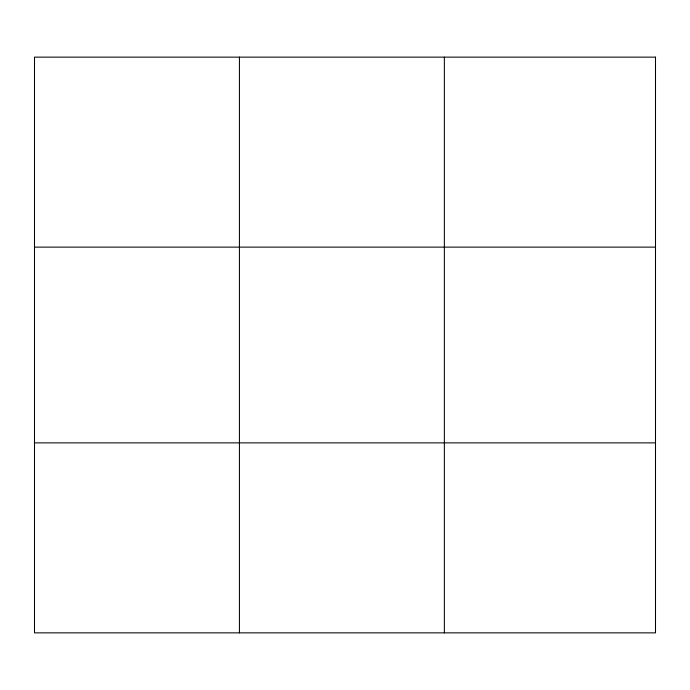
<?xml version="1.0" encoding="UTF-8"?>
<svg xmlns="http://www.w3.org/2000/svg" width="690" height="690" viewBox="0 0 690 690"><rect width="100%" height="100%" fill="white"/><g stroke="black" fill="none" stroke-linecap="round" stroke-linejoin="round"><path stroke-width="1.03" d="M239.43 632.859L239.43 57.141M444.36 632.859L444.36 57.141M34.5 247.124L655.5 247.124M34.5 442.877L655.5 442.877M655.5 57.141L655.5 632.859L34.5 632.859L34.5 57.141L655.5 57.141"/></g></svg>
